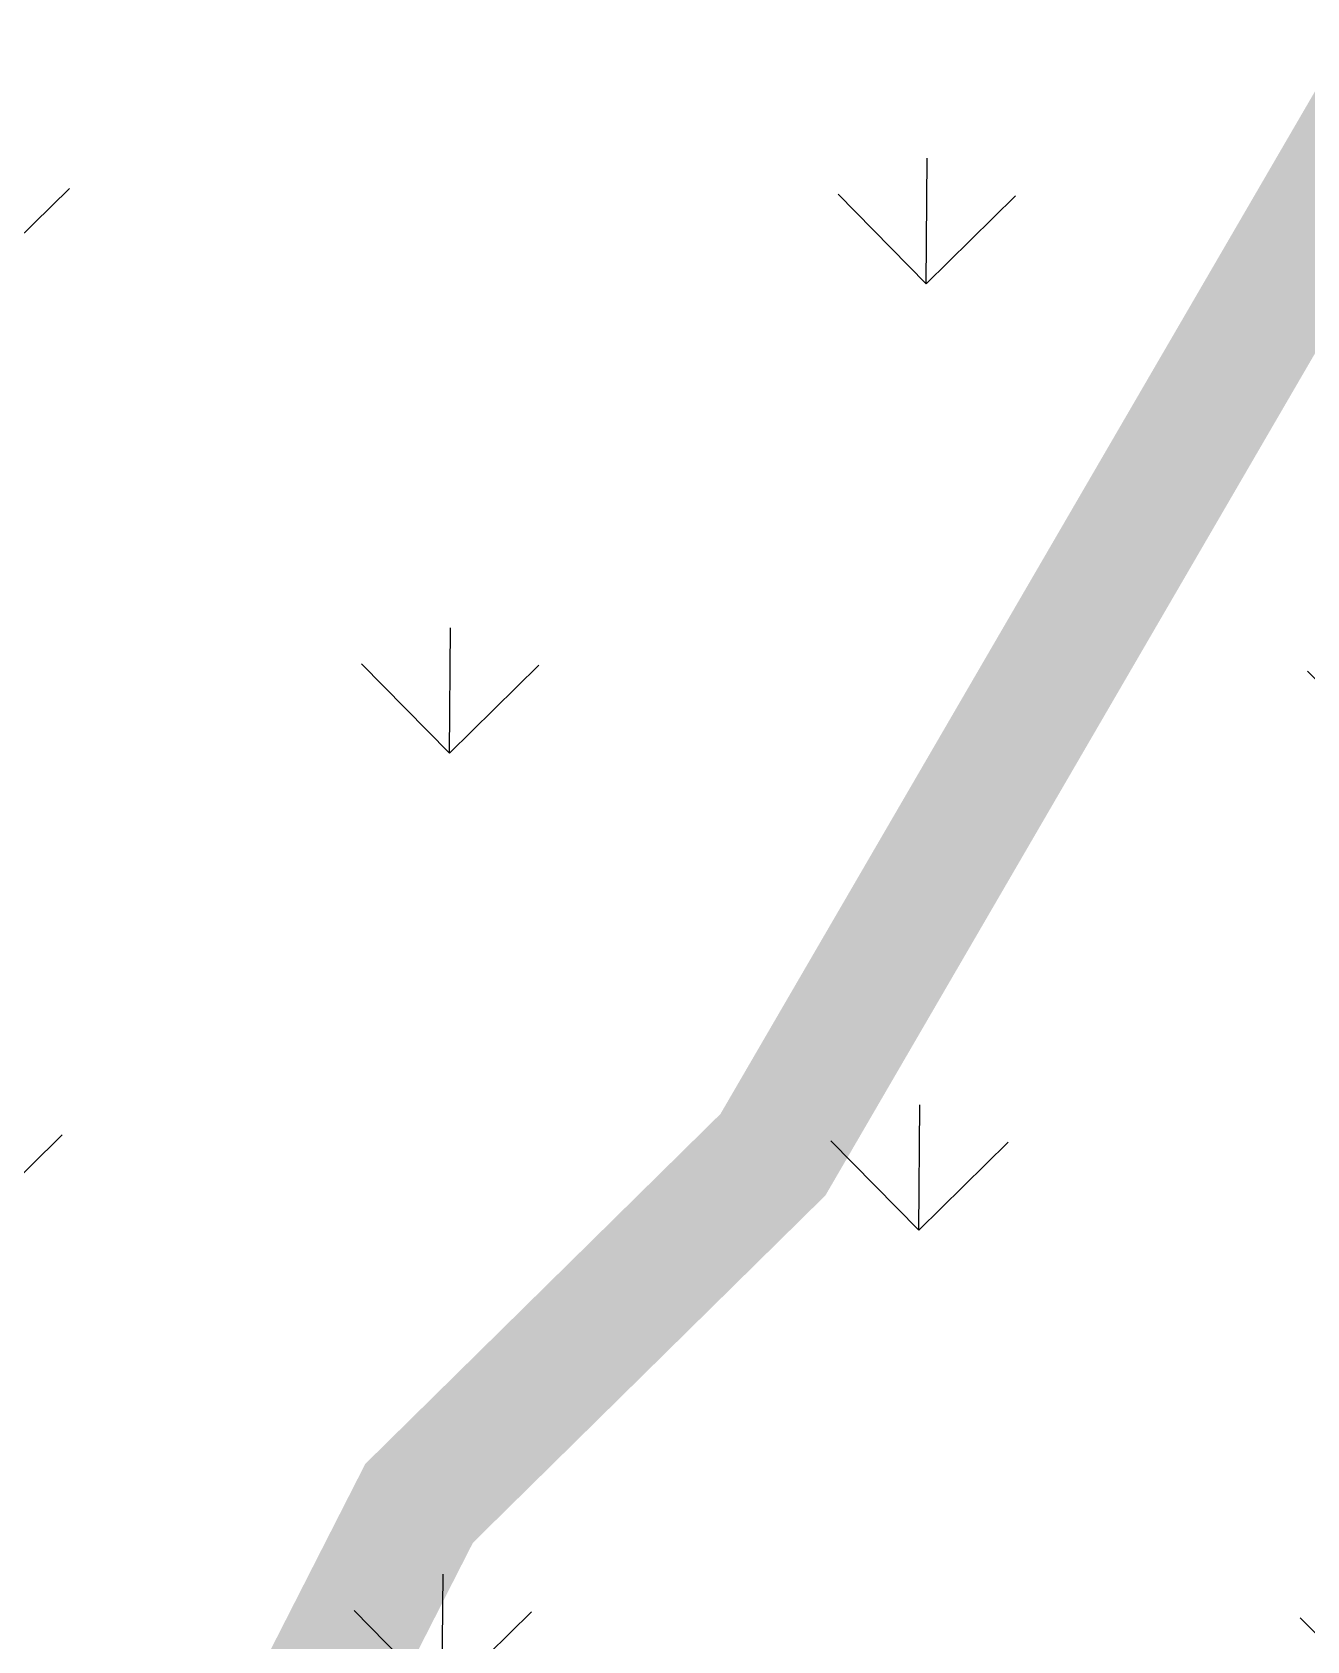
# Model space of a CAD drawing. Header units: metres. Extents: x 326467 to 340077, y 1811030 to 1824953.
# Drawn here: x 329419.41 to 329448.75, y 1812798.96 to 1812835.98 of the extents above; entities that cross this region are included whole.
import ezdxf

# ---------------------------------------------------------------- set-up
doc = ezdxf.new("R2010")
doc.units = ezdxf.units.M
doc.header["$MEASUREMENT"] = 0
doc.layers.add('HIGH TIDE LINE', color=6, linetype='Continuous')
doc.layers.add('MANGROOVE', color=112, linetype='Continuous')

# ---------------------------------------------------------------- blocks, each defined once
blk = doc.blocks.new('16')
at = {"layer": 'MANGROOVE'}
h = blk.add_hatch(dxfattribs=at)
h.set_pattern_fill('GRASS', color=256, scale=0.606428, angle=-0.4421)
h.set_pattern_definition([(89.55787, (320150.772, 1810233.299), (-10.807394, 10.975486), [2.888115, -18.895414]), (44.55787, (320150.772, 1810233.299), (-10.807394, 10.975486), [2.888115, -12.515166]), (134.55787, (320150.772, 1810233.299), (-10.975486, -10.807394), [2.888115, -12.515166])])
h.paths.add_polyline_path([(329495.318, 1812826.445), (329509.252, 1812862.849), (329546.8, 1812893.722), (329583.672, 1812941.163), (329604.767, 1813003.101), (329619.428, 1813062.81), (329615.697, 1813084.315), (329601.89, 1813099.168), (329589.236, 1813119.021), (329582.706, 1813138.826), (329570.571, 1813150.861), (329568.441, 1813148.764), (329539.988, 1813128.767), (329527.799, 1813120.774), (329515.547, 1813104.695), (329503.232, 1813080.531), (329490.824, 1813044.237), (329474.373, 1813007.974), (329445.733, 1812963.718), (329380.337, 1812871.227), (329306.824, 1812774.754), (329245.657, 1812706.49), (329237.51, 1812698.466), (329208.995, 1812670.383), (329184.584, 1812650.355), (329152.12, 1812634.432), (329127.803, 1812626.533), (329091.358, 1812618.728), (329050.903, 1812614.997), (329032.712, 1812615.137), (329024.468, 1812604.329), (329021.562, 1812588.492), (329023.891, 1812565.658), (329029.344, 1812550.591), (329037.627, 1812541.624), (329059.531, 1812529.769), (329124.506, 1812528.703), (329209.361, 1812556.429), (329287.792, 1812607.677), (329330.989, 1812649.08), (329374.016, 1812698.135), (329389.986, 1812711.089), (329403.682, 1812717.939), (329441.805, 1812747.003)])
at = {"layer": 'HIGH TIDE LINE', "lineweight": 35, "const_width": 3.032}
blk.add_lwpolyline([(329424.211, 1812794.065), (329428.316, 1812802.12), (329436.463, 1812810.144), (329452.851, 1812838.32), (329456.893, 1812838.289), (329460.998, 1812846.344), (329461.061, 1812854.43), (329469.301, 1812874.583), (329473.437, 1812886.681), (329473.469, 1812890.724), (329477.542, 1812894.736), (329481.616, 1812898.748), (329493.774, 1812902.698), (329497.848, 1812906.71), (329501.922, 1812910.721), (329510.069, 1812918.745), (329514.143, 1812922.757), (329518.185, 1812922.726), (329526.363, 1812934.793), (329530.437, 1812938.805), (329534.542, 1812946.86)], dxfattribs=at)

msp = doc.modelspace()

# ---------------------------------------------------------------- block references
msp.add_blockref('16', (0, 0))

doc.saveas('drawing.dxf')
